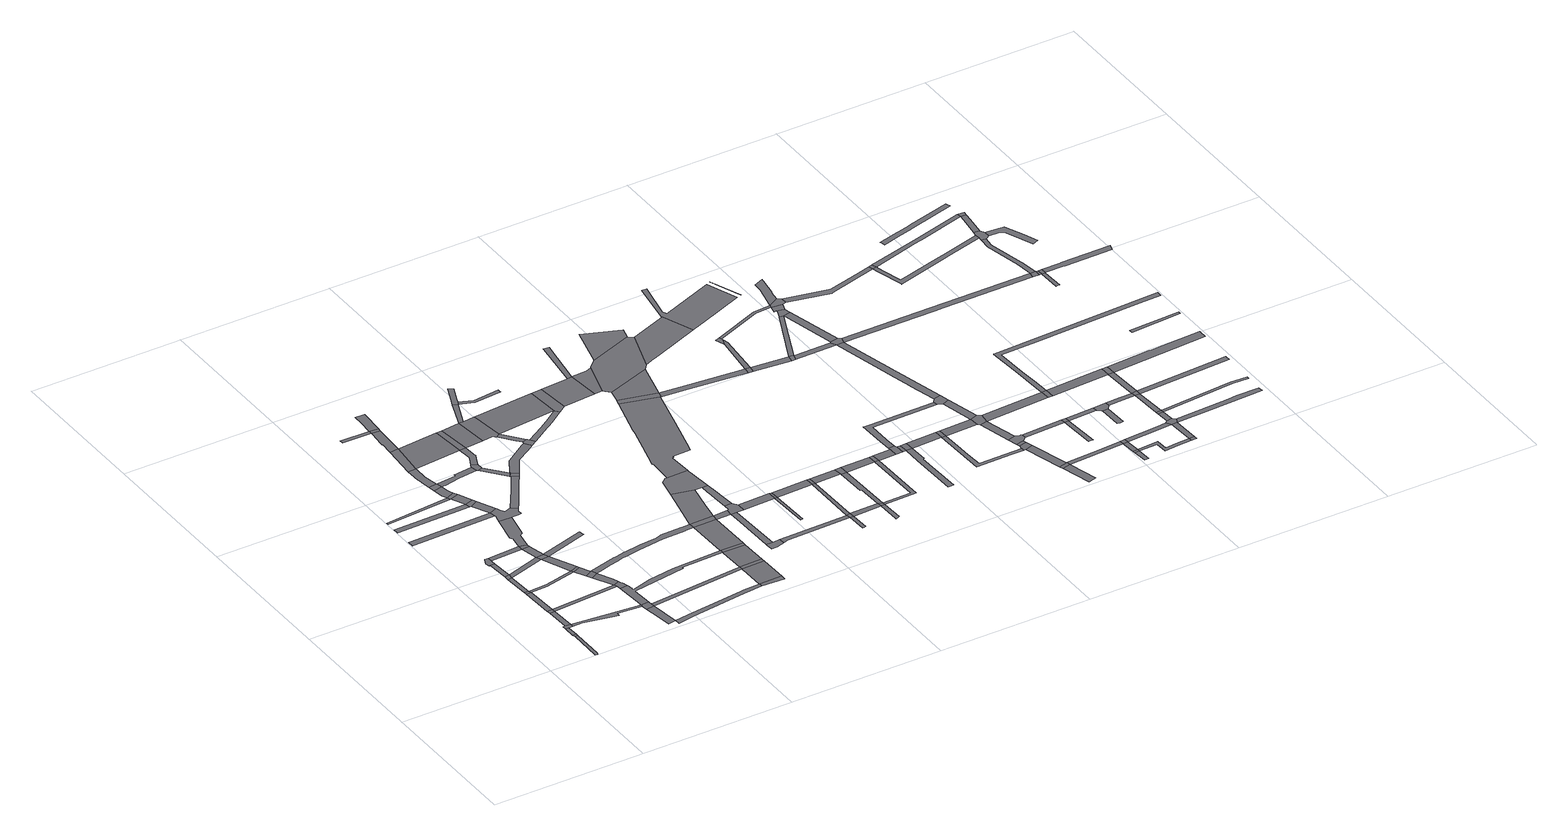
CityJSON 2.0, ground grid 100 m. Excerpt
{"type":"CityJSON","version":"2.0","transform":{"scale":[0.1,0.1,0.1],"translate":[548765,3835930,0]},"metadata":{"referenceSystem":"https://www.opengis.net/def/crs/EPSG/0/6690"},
"CityObjects":{
"road1":{"type":"Road","attributes":{"RoadStructureAttribute.sectionType":"1"},"geometry":[{"type":"MultiSurface","lod":"1","boundaries":[[[0,1,2,3,4]]]}]},
"road2":{"type":"Road","geometry":[{"type":"MultiSurface","lod":"1","boundaries":[[[5,0,4,6]]]}]},
"road3":{"type":"Road","attributes":{"RoadStructureAttribute.sectionType":"1"},"geometry":[{"type":"MultiSurface","lod":"1","boundaries":[[[7,5,6,8]]]}]},
"road4":{"type":"Road","geometry":[{"type":"MultiSurface","lod":"1","boundaries":[[[9,10,7,8,11,12]]]}]},
"road5":{"type":"Road","attributes":{"RoadStructureAttribute.sectionType":"1"},"geometry":[{"type":"MultiSurface","lod":"1","boundaries":[[[13,14,9,12]]]}]},
"road6":{"type":"Road","geometry":[{"type":"MultiSurface","lod":"1","boundaries":[[[15,16,14,13]]]}]},
"road7":{"type":"Road","attributes":{"RoadStructureAttribute.sectionType":"1"},"geometry":[{"type":"MultiSurface","lod":"1","boundaries":[[[17,18,16,15]]]}]},
"road8":{"type":"Road","geometry":[{"type":"MultiSurface","lod":"1","boundaries":[[[19,18,17,20]]]}]},
"road9":{"type":"Road","attributes":{"RoadStructureAttribute.sectionType":"1"},"geometry":[{"type":"MultiSurface","lod":"1","boundaries":[[[21,22,19,20]]]}]},
"road10":{"type":"Road","geometry":[{"type":"MultiSurface","lod":"1","boundaries":[[[23,24,22,21]]]}]},
"road11":{"type":"Road","attributes":{"RoadStructureAttribute.sectionType":"1"},"geometry":[{"type":"MultiSurface","lod":"1","boundaries":[[[25,26,24,23]]]}]},
"road12":{"type":"Road","geometry":[{"type":"MultiSurface","lod":"1","boundaries":[[[27,28,29,30,31,26,25,32]]]}]},
"road13":{"type":"Road","attributes":{"RoadStructureAttribute.sectionType":"1"},"geometry":[{"type":"MultiSurface","lod":"1","boundaries":[[[12,11,33,34,35,36,37,38,39]]]}]},
"road14":{"type":"Road","attributes":{"RoadStructureAttribute.sectionType":"1"},"geometry":[{"type":"MultiSurface","lod":"1","boundaries":[[[40,41,20,17,42,43]]]}]},
"road15":{"type":"Road","attributes":{"RoadStructureAttribute.sectionType":"1"},"geometry":[{"type":"MultiSurface","lod":"1","boundaries":[[[44,15,13,45]]]}]},
"road16":{"type":"Road","attributes":{"RoadStructureAttribute.sectionType":"1"},"geometry":[{"type":"MultiSurface","lod":"1","boundaries":[[[46,23,21,47]]]}]},
"road17":{"type":"Road","attributes":{"RoadStructureAttribute.sectionType":"1"},"geometry":[{"type":"MultiSurface","lod":"1","boundaries":[[[48,49,50,51,52,53]]]}]},
"road18":{"type":"Road","attributes":{"RoadStructureAttribute.sectionType":"1"},"geometry":[{"type":"MultiSurface","lod":"1","boundaries":[[[54,55,56,57]]]}]},
"road19":{"type":"Road","attributes":{"RoadStructureAttribute.sectionType":"1"},"geometry":[{"type":"MultiSurface","lod":"1","boundaries":[[[58,27,32,59]]]}]},
"road20":{"type":"Road","attributes":{"RoadStructureAttribute.sectionType":"1"},"geometry":[{"type":"MultiSurface","lod":"1","boundaries":[[[60,61,62,63]]]}]},
"road21":{"type":"Road","geometry":[{"type":"MultiSurface","lod":"1","boundaries":[[[64,46,47,65]]]}]},
"road22":{"type":"Road","attributes":{"RoadStructureAttribute.sectionType":"1"},"geometry":[{"type":"MultiSurface","lod":"1","boundaries":[[[66,67,68,69,70,71,72,73]]]}]},
"road23":{"type":"Road","attributes":{"RoadStructureAttribute.sectionType":"1"},"geometry":[{"type":"MultiSurface","lod":"1","boundaries":[[[74,59,75,76,46,64]]]}]},
"road24":{"type":"Road","geometry":[{"type":"MultiSurface","lod":"1","boundaries":[[[58,59,74,77]]]}]},
"road25":{"type":"Road","attributes":{"RoadStructureAttribute.sectionType":"1"},"geometry":[{"type":"MultiSurface","lod":"1","boundaries":[[[78,65,47,79,80,40,81]]]}]},
"road26":{"type":"Road","geometry":[{"type":"MultiSurface","lod":"1","boundaries":[[[82,39,38,83,70,69,84]]]}]},
"road27":{"type":"Road","geometry":[{"type":"MultiSurface","lod":"1","boundaries":[[[81,40,43,85]]]}]},
"road28":{"type":"Road","attributes":{"RoadStructureAttribute.sectionType":"1"},"geometry":[{"type":"MultiSurface","lod":"1","boundaries":[[[85,43,86,87,88]]]}]},
"road29":{"type":"Road","geometry":[{"type":"MultiSurface","lod":"1","boundaries":[[[89,88,87,90,91]]]}]},
"road30":{"type":"Road","attributes":{"RoadStructureAttribute.sectionType":"1"},"geometry":[{"type":"MultiSurface","lod":"1","boundaries":[[[92,91,90,93,44,94]]]}]},
"road31":{"type":"Road","geometry":[{"type":"MultiSurface","lod":"1","boundaries":[[[95,96,97,98,94,44,45,99,100,101,102]]]}]},
"road32":{"type":"Road","attributes":{"RoadStructureAttribute.sectionType":"1"},"geometry":[{"type":"MultiSurface","lod":"1","boundaries":[[[103,104,105,106,107,108,109,58,77,110,111,112,113,114]]]}]},
"road33":{"type":"Road","attributes":{"RoadStructureAttribute.sectionType":"1"},"geometry":[{"type":"MultiSurface","lod":"1","boundaries":[[[115,116,117,118,119,120,60,121]]]}]},
"road34":{"type":"Road","geometry":[{"type":"MultiSurface","lod":"1","boundaries":[[[121,60,63,122,123]]]}]},
"road35":{"type":"Road","geometry":[{"type":"MultiSurface","lod":"1","boundaries":[[[124,125,118,117]]]}]},
"road36":{"type":"Road","attributes":{"RoadStructureAttribute.sectionType":"1"},"geometry":[{"type":"MultiSurface","lod":"1","boundaries":[[[123,122,126,127,54,128]]]}]},
"road37":{"type":"Road","geometry":[{"type":"MultiSurface","lod":"1","boundaries":[[[128,54,57,129,130]]]}]},
"road38":{"type":"Road","attributes":{"RoadStructureAttribute.sectionType":"1"},"geometry":[{"type":"MultiSurface","lod":"1","boundaries":[[[131,132,133,134,135,136,137,138,125,124]]]}]},
"road39":{"type":"Road","attributes":{"RoadStructureAttribute.sectionType":"1"},"geometry":[{"type":"MultiSurface","lod":"1","boundaries":[[[130,129,139,48,140]]]}]},
"road40":{"type":"Road","attributes":{"RoadStructureAttribute.sectionType":"1"},"geometry":[{"type":"MultiSurface","lod":"1","boundaries":[[[141,142,143,144,145,64,65]]]}]},
"road41":{"type":"Road","geometry":[{"type":"MultiSurface","lod":"1","boundaries":[[[146,147,148,149,140,48,53,150,151,152,103,114,153,154,155,156,157,158,159,160,161]]]}]},
"road42":{"type":"Road","geometry":[{"type":"MultiSurface","lod":"1","boundaries":[[[162,163,164,165]]]}]},
"road43":{"type":"Road","geometry":[{"type":"MultiSurface","lod":"1","boundaries":[[[166,167,134,133,168]]]}]},
"road44":{"type":"Road","attributes":{"RoadStructureAttribute.sectionType":"1"},"geometry":[{"type":"MultiSurface","lod":"1","boundaries":[[[169,170,171,172,173,124,117,174,175,176,177]]]}]},
"road45":{"type":"Road","attributes":{"RoadStructureAttribute.sectionType":"1"},"geometry":[{"type":"MultiSurface","lod":"1","boundaries":[[[178,179,180,181,182,183,167,166,184]]]}]},
"road46":{"type":"Road","attributes":{"RoadStructureAttribute.sectionType":"1"},"geometry":[{"type":"MultiSurface","lod":"1","boundaries":[[[185,186,187,188,189,73,190,191,192,193,194,195]]]}]},
"road47":{"type":"Road","geometry":[{"type":"MultiSurface","lod":"1","boundaries":[[[165,164,178,184,196]]]}]},
"road48":{"type":"Road","attributes":{"RoadStructureAttribute.sectionType":"1"},"geometry":[{"type":"MultiSurface","lod":"1","boundaries":[[[197,198,84,69,199]]]}]},
"road49":{"type":"Road","attributes":{"RoadStructureAttribute.sectionType":"1"},"geometry":[{"type":"MultiSurface","lod":"1","boundaries":[[[200,201,202,203,204,205,206,207,208,102,101,209,210,39,82,211,212,213,214,215]]]}]},
"road50":{"type":"Road","attributes":{"RoadStructureAttribute.sectionType":"1"},"geometry":[{"type":"MultiSurface","lod":"1","boundaries":[[[216,217,165,196,218]]]}]},
"road51":{"type":"Road","attributes":{"function":"3","RoadStructureAttribute.sectionType":"1"},"geometry":[{"type":"MultiSurface","lod":"1","boundaries":[[[219,220,166,168,221,222]]]}]},
"road52":{"type":"Road","attributes":{"RoadStructureAttribute.sectionType":"1"},"geometry":[{"type":"MultiSurface","lod":"1","boundaries":[[[223,224,225,226,161,160,227,228,229,230,231,232]]]}]},
"road53":{"type":"Road","attributes":{"RoadStructureAttribute.sectionType":"1"},"geometry":[{"type":"MultiSurface","lod":"1","boundaries":[[[233,234,235,236,237,238,239,240,241,242,243,244,89,91,245,246,247,248,249,250,251,252,253,254,255,256,257,258,259]]]}]},
"road54":{"type":"Road","geometry":[{"type":"MultiSurface","lod":"1","boundaries":[[[260,169,177,261,262,263,264]]]}]},
"road55":{"type":"Road","attributes":{"RoadStructureAttribute.sectionType":"1"},"geometry":[{"type":"MultiSurface","lod":"1","boundaries":[[[262,261,265,266]]]}]},
"road56":{"type":"Road","attributes":{"RoadStructureAttribute.sectionType":"1"},"geometry":[{"type":"MultiSurface","lod":"1","boundaries":[[[267,268,269,270,271,272,222,273,274,260,264]]]}]},
"road57":{"type":"Road","attributes":{"RoadStructureAttribute.sectionType":"1"},"geometry":[{"type":"MultiSurface","lod":"1","boundaries":[[[266,265,275]]]}]},
"road58":{"type":"Road","geometry":[{"type":"MultiSurface","lod":"1","boundaries":[[[276,275,265,223,232,277]]]}]},
"road59":{"type":"Road","geometry":[{"type":"MultiSurface","lod":"1","boundaries":[[[278,219,222,272]]]}]},
"road60":{"type":"Road","attributes":{"RoadStructureAttribute.sectionType":"1"},"geometry":[{"type":"MultiSurface","lod":"1","boundaries":[[[279,278,272,280]]]}]},
"road61":{"type":"Road","attributes":{"RoadStructureAttribute.sectionType":"1"},"geometry":[{"type":"MultiSurface","lod":"1","boundaries":[[[281,282,283,284,285,276,277,286,287,288,289,290]]]}]},
"road62":{"type":"Road","geometry":[{"type":"MultiSurface","lod":"1","boundaries":[[[291,185,195,292]]]}]},
"road63":{"type":"Road","attributes":{"RoadStructureAttribute.sectionType":"1"},"geometry":[{"type":"MultiSurface","lod":"1","boundaries":[[[293,199,294,295,296,185,291]]]}]},
"road64":{"type":"Road","geometry":[{"type":"MultiSurface","lod":"1","boundaries":[[[297,197,199,293]]]}]},
"road65":{"type":"Road","geometry":[{"type":"MultiSurface","lod":"1","boundaries":[[[298,299,300,301,279,280,302,303,304,305]]]}]},
"road66":{"type":"Road","attributes":{"RoadStructureAttribute.sectionType":"1"},"geometry":[{"type":"MultiSurface","lod":"1","boundaries":[[[215,306,197,297,307]]]}]},
"road67":{"type":"Road","attributes":{"RoadStructureAttribute.sectionType":"1"},"geometry":[{"type":"MultiSurface","lod":"1","boundaries":[[[308,309,301,300,310,311,312]]]}]},
"road68":{"type":"Road","geometry":[{"type":"MultiSurface","lod":"1","boundaries":[[[313,200,215,307]]]}]},
"road69":{"type":"Road","attributes":{"RoadStructureAttribute.sectionType":"1"},"geometry":[{"type":"MultiSurface","lod":"1","boundaries":[[[314,305,304,315,316,317]]]}]},
"road70":{"type":"Road","attributes":{"RoadStructureAttribute.sectionType":"1"},"geometry":[{"type":"MultiSurface","lod":"1","boundaries":[[[318,319,320,200,313]]]}]},
"road71":{"type":"Road","geometry":[{"type":"MultiSurface","lod":"1","boundaries":[[[321,317,316,322,281,290,323,324]]]}]},
"road72":{"type":"Road","geometry":[{"type":"MultiSurface","lod":"1","boundaries":[[[325,233,259,319,318]]]}]},
"road73":{"type":"Road","geometry":[{"type":"MultiSurface","lod":"1","boundaries":[[[326,327,308,312,328,329,330]]]}]},
"road74":{"type":"Road","attributes":{"RoadStructureAttribute.sectionType":"1"},"geometry":[{"type":"MultiSurface","lod":"1","boundaries":[[[331,332,233,325,333,334,335]]]}]},
"road75":{"type":"Road","geometry":[{"type":"MultiSurface","lod":"1","boundaries":[[[336,337,338,339,340,341,342,343,344]]]}]},
"road76":{"type":"Road","attributes":{"RoadStructureAttribute.sectionType":"1"},"geometry":[{"type":"MultiSurface","lod":"1","boundaries":[[[345,346,347,348,349,328,312]]]}]},
"road77":{"type":"Road","attributes":{"function":"3","RoadStructureAttribute.sectionType":"1"},"geometry":[{"type":"MultiSurface","lod":"1","boundaries":[[[350,351,298,305,352,353,354,355]]]}]},
"road78":{"type":"Road","attributes":{"RoadStructureAttribute.sectionType":"1"},"geometry":[{"type":"MultiSurface","lod":"1","boundaries":[[[356,325,318,357,358]]]}]},
"road79":{"type":"Road","attributes":{"RoadStructureAttribute.sectionType":"1"},"geometry":[{"type":"MultiSurface","lod":"1","boundaries":[[[359,360,339,338,361,362]]]}]},
"road80":{"type":"Road","attributes":{"RoadStructureAttribute.sectionType":"1"},"geometry":[{"type":"MultiSurface","lod":"1","boundaries":[[[355,363,364,365,324,323,366,367,368,369,370]]]}]},
"road81":{"type":"Road","geometry":[{"type":"MultiSurface","lod":"1","boundaries":[[[371,372,373,374,375,376,377,331,335,378,379,380,381]]]}]},
"road82":{"type":"Road","geometry":[{"type":"MultiSurface","lod":"1","boundaries":[[[382,383,384,356,358,359,362,385,386,387]]]}]},
"road83":{"type":"Road","attributes":{"RoadStructureAttribute.sectionType":"1"},"geometry":[{"type":"MultiSurface","lod":"1","boundaries":[[[388,389,390,381,380,391,392,393,383,382]]]}]},
"road84":{"type":"Road","geometry":[{"type":"MultiSurface","lod":"1","boundaries":[[[394,350,355,370,395]]]}]},
"road85":{"type":"Road","attributes":{"RoadStructureAttribute.sectionType":"1"},"geometry":[{"type":"MultiSurface","lod":"1","boundaries":[[[396,387,386,397,398]]]}]},
"road86":{"type":"Road","attributes":{"RoadStructureAttribute.sectionType":"1"},"geometry":[{"type":"MultiSurface","lod":"1","boundaries":[[[399,336,344,400,401]]]}]},
"road87":{"type":"Road","attributes":{"RoadStructureAttribute.sectionType":"1"},"geometry":[{"type":"MultiSurface","lod":"1","boundaries":[[[402,403,404,405,398]]]}]},
"road88":{"type":"Road","geometry":[{"type":"MultiSurface","lod":"1","boundaries":[[[406,396,398,405]]]}]},
"road89":{"type":"Road","attributes":{"RoadStructureAttribute.sectionType":"1"},"geometry":[{"type":"MultiSurface","lod":"1","boundaries":[[[407,408,394,395,409]]]}]},
"road90":{"type":"Road","attributes":{"RoadStructureAttribute.sectionType":"1"},"geometry":[{"type":"MultiSurface","lod":"1","boundaries":[[[410,411,412,413,414,415,416,417,418,374,373,419,420,421,422,423,424,425,426,427,428,429]]]}]},
"road91":{"type":"Road","geometry":[{"type":"MultiSurface","lod":"1","boundaries":[[[401,430,431,432,433,434]]]}]},
"road92":{"type":"Road","attributes":{"RoadStructureAttribute.sectionType":"1"},"geometry":[{"type":"MultiSurface","lod":"1","boundaries":[[[435,406,405,436,437,438]]]}]},
"road93":{"type":"Road","geometry":[{"type":"MultiSurface","lod":"1","boundaries":[[[439,399,401,434]]]}]},
"road94":{"type":"Road","attributes":{"RoadStructureAttribute.sectionType":"1"},"geometry":[{"type":"MultiSurface","lod":"1","boundaries":[[[440,438,399,439]]]}]},
"road95":{"type":"Road","geometry":[{"type":"MultiSurface","lod":"1","boundaries":[[[441,442,443,407,409,444]]]}]},
"road96":{"type":"Road","attributes":{"RoadStructureAttribute.sectionType":"1"},"geometry":[{"type":"MultiSurface","lod":"1","boundaries":[[[445,446,447,408,407,448]]]}]},
"road97":{"type":"Road","geometry":[{"type":"MultiSurface","lod":"1","boundaries":[[[449,410,429,450,451]]]}]},
"road98":{"type":"Road","attributes":{"RoadStructureAttribute.sectionType":"1"},"geometry":[{"type":"MultiSurface","lod":"1","boundaries":[[[452,439,434,453]]]}]},
"road99":{"type":"Road","geometry":[{"type":"MultiSurface","lod":"1","boundaries":[[[454,435,438,440]]]}]},
"road100":{"type":"Road","attributes":{"RoadStructureAttribute.sectionType":"1"},"geometry":[{"type":"MultiSurface","lod":"1","boundaries":[[[455,456,457,458,449,451]]]}]},
"road101":{"type":"Road","geometry":[{"type":"MultiSurface","lod":"1","boundaries":[[[459,460,461,462,463,453]]]}]},
"road102":{"type":"Road","geometry":[{"type":"MultiSurface","lod":"1","boundaries":[[[452,453,463,464]]]}]},
"road103":{"type":"Road","attributes":{"RoadStructureAttribute.sectionType":"1"},"geometry":[{"type":"MultiSurface","lod":"1","boundaries":[[[465,454,440,466]]]}]},
"road104":{"type":"Road","attributes":{"RoadStructureAttribute.sectionType":"1"},"geometry":[{"type":"MultiSurface","lod":"1","boundaries":[[[467,468,469,452,464,470]]]}]},
"road105":{"type":"Road","geometry":[{"type":"MultiSurface","lod":"1","boundaries":[[[471,472,473,474,475,441,444,476,456,455,477,478]]]}]},
"road106":{"type":"Road","geometry":[{"type":"MultiSurface","lod":"1","boundaries":[[[479,465,466,467,470]]]}]},
"road107":{"type":"Road","attributes":{"RoadStructureAttribute.sectionType":"1"},"geometry":[{"type":"MultiSurface","lod":"1","boundaries":[[[480,481,464,463,482,483]]]}]},
"road108":{"type":"Road","attributes":{"RoadStructureAttribute.sectionType":"1"},"geometry":[{"type":"MultiSurface","lod":"1","boundaries":[[[484,485,473,472,486]]]}]},
"road109":{"type":"Road","attributes":{"RoadStructureAttribute.sectionType":"1"},"geometry":[{"type":"MultiSurface","lod":"1","boundaries":[[[487,479,470,488,480]]]}]},
"road110":{"type":"Road","attributes":{"RoadStructureAttribute.sectionType":"1"},"geometry":[{"type":"MultiSurface","lod":"1","boundaries":[[[489,451,450,490,491,492,493]]]}]},
"road111":{"type":"Road","geometry":[{"type":"MultiSurface","lod":"1","boundaries":[[[494,487,480,483]]]}]},
"road112":{"type":"Road","attributes":{"RoadStructureAttribute.sectionType":"1"},"geometry":[{"type":"MultiSurface","lod":"1","boundaries":[[[495,494,483,496,497,498]]]}]},
"road113":{"type":"Road","geometry":[{"type":"MultiSurface","lod":"1","boundaries":[[[499,500,478,477,501,502,503,504]]]}]},
"road114":{"type":"Road","attributes":{"RoadStructureAttribute.sectionType":"1"},"geometry":[{"type":"MultiSurface","lod":"1","boundaries":[[[505,506,507,508,509,510,511,512,513]]]}]},
"road115":{"type":"Road","attributes":{"RoadStructureAttribute.sectionType":"1"},"geometry":[{"type":"MultiSurface","lod":"1","boundaries":[[[514,515,516,517,495,498,518,519]]]}]},
"road116":{"type":"Road","attributes":{"RoadStructureAttribute.sectionType":"1"},"geometry":[{"type":"MultiSurface","lod":"1","boundaries":[[[520,521,519,518,513]]]}]},
"road117":{"type":"Road","geometry":[{"type":"MultiSurface","lod":"1","boundaries":[[[493,492,522,523]]]}]},
"road118":{"type":"Road","geometry":[{"type":"MultiSurface","lod":"1","boundaries":[[[524,520,513,512]]]}]},
"road119":{"type":"Road","attributes":{"RoadStructureAttribute.sectionType":"1"},"geometry":[{"type":"MultiSurface","lod":"1","boundaries":[[[525,526,527,493,523]]]}]},
"road120":{"type":"Road","attributes":{"RoadStructureAttribute.sectionType":"1"},"geometry":[{"type":"MultiSurface","lod":"1","boundaries":[[[528,529,527,526,530]]]}]},
"road121":{"type":"Road","attributes":{"RoadStructureAttribute.sectionType":"1"},"geometry":[{"type":"MultiSurface","lod":"1","boundaries":[[[531,524,512,532,533]]]}]},
"road122":{"type":"Road","attributes":{"RoadStructureAttribute.sectionType":"1"},"geometry":[{"type":"MultiSurface","lod":"1","boundaries":[[[534,535,523,522,536,537,538,539]]]}]},
"road123":{"type":"Road","attributes":{"RoadStructureAttribute.sectionType":"1"},"geometry":[{"type":"MultiSurface","lod":"1","boundaries":[[[540,541,542,543,544,516,515,545,546,547,548,549]]]}]},
"road124":{"type":"Road","geometry":[{"type":"MultiSurface","lod":"1","boundaries":[[[550,531,533,551]]]}]},
"road125":{"type":"Road","geometry":[{"type":"MultiSurface","lod":"1","boundaries":[[[552,539,538,553,554]]]}]},
"road126":{"type":"Road","attributes":{"RoadStructureAttribute.sectionType":"1"},"geometry":[{"type":"MultiSurface","lod":"1","boundaries":[[[533,555,556,557,558,559,560,561,562,563,564,551]]]}]},
"road127":{"type":"Road","attributes":{"function":"3","RoadStructureAttribute.sectionType":"1"},"geometry":[{"type":"MultiSurface","lod":"1","boundaries":[[[565,566,567,568,499,504,569,570,571,572,573,574,575,576,577]]]}]},
"road128":{"type":"Road","attributes":{"RoadStructureAttribute.sectionType":"1"},"geometry":[{"type":"MultiSurface","lod":"1","boundaries":[[[578,550,551,579,580,581]]]}]},
"road129":{"type":"Road","attributes":{"RoadStructureAttribute.sectionType":"1"},"geometry":[{"type":"MultiSurface","lod":"1","boundaries":[[[582,583,528,530,584,585]]]}]},
"road130":{"type":"Road","attributes":{"RoadStructureAttribute.sectionType":"1"},"geometry":[{"type":"MultiSurface","lod":"1","boundaries":[[[586,587,554,553,588,589,590]]]}]},
"road131":{"type":"Road","attributes":{"RoadStructureAttribute.sectionType":"1"},"geometry":[{"type":"MultiSurface","lod":"1","boundaries":[[[591,552,554,592,593,594,595]]]}]},
"road132":{"type":"Road","attributes":{"RoadStructureAttribute.sectionType":"1"},"geometry":[{"type":"MultiSurface","lod":"1","boundaries":[[[596,597,598,599,600]]]}]},
"road133":{"type":"Road","geometry":[{"type":"MultiSurface","lod":"1","boundaries":[[[601,602,603,598,597]]]}]},
"road134":{"type":"Road","attributes":{"RoadStructureAttribute.sectionType":"1"},"geometry":[{"type":"MultiSurface","lod":"1","boundaries":[[[604,605,606,607,603,602]]]}]},
"road135":{"type":"Road","geometry":[{"type":"MultiSurface","lod":"1","boundaries":[[[608,609,559,558,606,605]]]}]},
"road136":{"type":"Road","attributes":{"RoadStructureAttribute.sectionType":"1"},"geometry":[{"type":"MultiSurface","lod":"1","boundaries":[[[610,611,609,608]]]}]},
"road137":{"type":"Road","attributes":{"RoadStructureAttribute.sectionType":"1"},"geometry":[{"type":"MultiSurface","lod":"1","boundaries":[[[612,613,614,615,616]]]}]},
"road138":{"type":"Road","geometry":[{"type":"MultiSurface","lod":"1","boundaries":[[[617,618,616,615,611,610,619,620,621,622]]]}]},
"road139":{"type":"Road","geometry":[{"type":"MultiSurface","lod":"1","boundaries":[[[623,578,581,614,613,624]]]}]},
"road140":{"type":"Road","geometry":[{"type":"MultiSurface","lod":"1","boundaries":[[[625,626,627,549,548,628,629,630]]]}]},
"road141":{"type":"Road","attributes":{"RoadStructureAttribute.sectionType":"1"},"geometry":[{"type":"MultiSurface","lod":"1","boundaries":[[[630,629,578,623]]]}]},
"road142":{"type":"Road","attributes":{"RoadStructureAttribute.sectionType":"1"},"geometry":[{"type":"MultiSurface","lod":"1","boundaries":[[[589,631,632,633,634,635,636,637,638,626,625,639,640,641,642,643,644,645,646,647,648]]]}]},
"road143":{"type":"Road","attributes":{"RoadStructureAttribute.sectionType":"1"},"geometry":[{"type":"MultiSurface","lod":"1","boundaries":[[[649,650,651]]]}]},
"road144":{"type":"Road","geometry":[{"type":"MultiSurface","lod":"1","boundaries":[[[652,653,590,589,648,654]]]}]},
"road145":{"type":"Road","attributes":{"RoadStructureAttribute.sectionType":"1"},"geometry":[{"type":"MultiSurface","lod":"1","boundaries":[[[655,595,656,657,653,652]]]}]},
"road146":{"type":"Road","geometry":[{"type":"MultiSurface","lod":"1","boundaries":[[[658,659,660,591,595,655,661]]]}]},
"road147":{"type":"Road","geometry":[{"type":"MultiSurface","lod":"1","boundaries":[[[662,663,658,661,664]]]}]},
"road148":{"type":"Road","geometry":[{"type":"MultiSurface","lod":"1","boundaries":[[[665,582,585,662,664,666,667]]]}]},
"road149":{"type":"Road","attributes":{"RoadStructureAttribute.sectionType":"1"},"geometry":[{"type":"MultiSurface","lod":"1","boundaries":[[[668,622,621,669]]]}]},
"road150":{"type":"Road","attributes":{"RoadStructureAttribute.sectionType":"1"},"geometry":[{"type":"MultiSurface","lod":"1","boundaries":[[[670,671,672,673,674,675,676,677,582,665]]]}]},
"road151":{"type":"Road","attributes":{"RoadStructureAttribute.sectionType":"1"},"geometry":[{"type":"MultiSurface","lod":"1","boundaries":[[[678,679,601,597,680,681]]]}]},
"road152":{"type":"Road","attributes":{"RoadStructureAttribute.sectionType":"1"},"geometry":[{"type":"MultiSurface","lod":"1","boundaries":[[[682,683,684,624,613,685]]]}]},
"road153":{"type":"Road","geometry":[{"type":"MultiSurface","lod":"1","boundaries":[[[686,687,688,689,669]]]}]},
"road154":{"type":"Road","geometry":[{"type":"MultiSurface","lod":"1","boundaries":[[[690,668,669,689]]]}]},
"road155":{"type":"Road","attributes":{"RoadStructureAttribute.sectionType":"1"},"geometry":[{"type":"MultiSurface","lod":"1","boundaries":[[[691,692,693,694]]]}]},
"road156":{"type":"Road","geometry":[{"type":"MultiSurface","lod":"1","boundaries":[[[695,696,692,691]]]}]},
"road157":{"type":"Road","attributes":{"RoadStructureAttribute.sectionType":"1"},"geometry":[{"type":"MultiSurface","lod":"1","boundaries":[[[697,698,681,699,696,695]]]}]},
"road158":{"type":"Road","geometry":[{"type":"MultiSurface","lod":"1","boundaries":[[[700,678,681,698]]]}]},
"road159":{"type":"Road","attributes":{"RoadStructureAttribute.sectionType":"1"},"geometry":[{"type":"MultiSurface","lod":"1","boundaries":[[[701,690,689,702]]]}]},
"road160":{"type":"Road","geometry":[{"type":"MultiSurface","lod":"1","boundaries":[[[703,682,685,704]]]}]},
"road161":{"type":"Road","attributes":{"RoadStructureAttribute.sectionType":"1"},"geometry":[{"type":"MultiSurface","lod":"1","boundaries":[[[705,706,707,708,709,667,666,710,711,712,713]]]}]},
"road162":{"type":"Road","attributes":{"RoadStructureAttribute.sectionType":"1"},"geometry":[{"type":"MultiSurface","lod":"1","boundaries":[[[714,715,716,695,691,717,718,719,720,721]]]}]},
"road163":{"type":"Road","geometry":[{"type":"MultiSurface","lod":"1","boundaries":[[[722,723,724,725,726]]]}]},
"road164":{"type":"Road","attributes":{"RoadStructureAttribute.sectionType":"1"},"geometry":[{"type":"MultiSurface","lod":"1","boundaries":[[[727,728,700,698,729,730]]]}]},
"road165":{"type":"Road","geometry":[{"type":"MultiSurface","lod":"1","boundaries":[[[731,701,702,732,733,726,725,734,735,736]]]}]},
"road166":{"type":"Road","attributes":{"RoadStructureAttribute.sectionType":"1"},"geometry":[{"type":"MultiSurface","lod":"1","boundaries":[[[737,738,739,703,704,740,741,742]]]}]},
"road167":{"type":"Road","geometry":[{"type":"MultiSurface","lod":"1","boundaries":[[[743,721,720,744]]]}]},
"road168":{"type":"Road","attributes":{"RoadStructureAttribute.sectionType":"1"},"geometry":[{"type":"MultiSurface","lod":"1","boundaries":[[[745,746,730,747,721,743]]]}]},
"road169":{"type":"Road","attributes":{"RoadStructureAttribute.sectionType":"1"},"geometry":[{"type":"MultiSurface","lod":"1","boundaries":[[[748,749,731,736,750,751]]]}]},
"road170":{"type":"Road","attributes":{"RoadStructureAttribute.sectionType":"1"},"geometry":[{"type":"MultiSurface","lod":"1","boundaries":[[[752,654,648,753,754,755,756,757]]]}]},
"road171":{"type":"Road","geometry":[{"type":"MultiSurface","lod":"1","boundaries":[[[758,759,760,761,762,763,727,730,746,764,765]]]}]},
"road172":{"type":"Road","attributes":{"RoadStructureAttribute.sectionType":"1"},"geometry":[{"type":"MultiSurface","lod":"1","boundaries":[[[766,767,761,760]]]}]},
"road173":{"type":"Road","geometry":[{"type":"MultiSurface","lod":"1","boundaries":[[[768,769,767,766]]]}]},
"road174":{"type":"Road","attributes":{"RoadStructureAttribute.sectionType":"1"},"geometry":[{"type":"MultiSurface","lod":"1","boundaries":[[[770,751,769,768]]]}]},
"road175":{"type":"Road","geometry":[{"type":"MultiSurface","lod":"1","boundaries":[[[771,705,713,772]]]}]},
"road176":{"type":"Road","geometry":[{"type":"MultiSurface","lod":"1","boundaries":[[[773,748,751,770]]]}]},
"road177":{"type":"Road","attributes":{"RoadStructureAttribute.sectionType":"1"},"geometry":[{"type":"MultiSurface","lod":"1","boundaries":[[[774,742,748,773]]]}]},
"road178":{"type":"Road","geometry":[{"type":"MultiSurface","lod":"1","boundaries":[[[775,737,742,774]]]}]},
"road179":{"type":"Road","attributes":{"RoadStructureAttribute.sectionType":"1"},"geometry":[{"type":"MultiSurface","lod":"1","boundaries":[[[776,777,765,764,778,779,780]]]}]},
"road180":{"type":"Road","attributes":{"RoadStructureAttribute.sectionType":"1"},"geometry":[{"type":"MultiSurface","lod":"1","boundaries":[[[781,782,783,784,785,786,682,703,787,788,789,790,791,792]]]}]},
"road181":{"type":"Road","attributes":{"RoadStructureAttribute.sectionType":"1"},"geometry":[{"type":"MultiSurface","lod":"1","boundaries":[[[793,768,766,794,795,796]]]}]},
"road182":{"type":"Road","attributes":{"RoadStructureAttribute.sectionType":"1"},"geometry":[{"type":"MultiSurface","lod":"1","boundaries":[[[797,798,799,800,772,713,801,802,803,804,805,806,807,808]]]}]},
"road183":{"type":"Road","attributes":{"RoadStructureAttribute.sectionType":"1"},"geometry":[{"type":"MultiSurface","lod":"1","boundaries":[[[809,773,770,810]]]}]},
"road184":{"type":"Road","attributes":{"RoadStructureAttribute.sectionType":"1"},"geometry":[{"type":"MultiSurface","lod":"1","boundaries":[[[811,812,813,814,771,772,815,816,817,818,819]]]}]},
"road185":{"type":"Road","attributes":{"RoadStructureAttribute.sectionType":"1"},"geometry":[{"type":"MultiSurface","lod":"1","boundaries":[[[820,821,822,823,824,775,774,825]]]}]},
"road186":{"type":"Road","attributes":{"RoadStructureAttribute.sectionType":"1"},"geometry":[{"type":"MultiSurface","lod":"1","boundaries":[[[826,827,828,829,830,831,832,833,834,835,836]]]}]},
"road187":{"type":"Road","geometry":[{"type":"MultiSurface","lod":"1","boundaries":[[[757,756,837,838,839]]]}]},
"road188":{"type":"Road","geometry":[{"type":"MultiSurface","lod":"1","boundaries":[[[840,841,842,843,844]]]}]},
"road189":{"type":"Road","attributes":{"RoadStructureAttribute.sectionType":"1"},"geometry":[{"type":"MultiSurface","lod":"1","boundaries":[[[838,837,844,845]]]}]},
"road190":{"type":"Road","attributes":{"RoadStructureAttribute.sectionType":"1"},"geometry":[{"type":"MultiSurface","lod":"1","boundaries":[[[846,847,848,849,839,838,850,851,852,853]]]}]},
"road191":{"type":"Road","geometry":[{"type":"MultiSurface","lod":"1","boundaries":[[[845,844,843,854,855]]]}]},
"road192":{"type":"Road","attributes":{"RoadStructureAttribute.sectionType":"1"},"geometry":[{"type":"MultiSurface","lod":"1","boundaries":[[[856,857,858,859,860]]]}]},
"road193":{"type":"Road","geometry":[{"type":"MultiSurface","lod":"1","boundaries":[[[861,808,807,846,853,862,863,864,865]]]}]},
"road194":{"type":"Road","attributes":{"RoadStructureAttribute.sectionType":"1"},"geometry":[{"type":"MultiSurface","lod":"1","boundaries":[[[819,866,861,865,867,868]]]}]},
"road195":{"type":"Road","geometry":[{"type":"MultiSurface","lod":"1","boundaries":[[[869,811,819,868,870]]]}]},
"road196":{"type":"Road","attributes":{"RoadStructureAttribute.sectionType":"1"},"geometry":[{"type":"MultiSurface","lod":"1","boundaries":[[[871,872,873,874,875,876,877,878,879,864,863]]]}]},
"road197":{"type":"Road","attributes":{"RoadStructureAttribute.sectionType":"1"},"geometry":[{"type":"MultiSurface","lod":"1","boundaries":[[[880,881,855,854,882,883,884,885]]]}]}
},
"vertices":[
[306,226,0],[303,3,0],[320,1,0],[323,16,0],[323,226,0],
[301,243,0],[323,243,0],
[302,321,0],[322,321,0],
[317,348,0],[302,346,0],[350,321,0],[350,346,0],
[343,504,0],[310,502,0],
[343,531,0],[308,529,0],
[331,741,0],[298,736,0],
[298,761,0],[326,758,0],
[316,926,0],[289,921,0],
[319,961,0],[289,953,0],
[311,1102,0],[280,1100,0],
[308,1169,0],[284,1168,0],[267,1128,0],[273,1100,0],[275,1100,0],[309,1136,0],
[415,322,0],[605,280,0],[633,274,0],[634,287,0],[635,299,0],[794,284,0],[796,301,0],
[642,807,0],[451,767,0],[443,746,0],[647,792,0],
[774,555,0],[781,534,0],
[546,1031,0],[558,998,0],
[563,1557,0],[19,1545,0],[8,1545,0],[9,1505,0],[29,1506,0],[568,1518,0],
[489,1710,0],[7,1700,0],[7,1663,0],[498,1673,0],
[519,1180,0],[519,1147,0],
[438,1819,0],[6,1780,0],[6,1763,0],[444,1797,0],
[598,1037,0],[612,1005,0],
[879,65,0],[855,247,0],[854,251,0],[854,254,0],[799,246,0],[813,151,0],[827,52,0],[880,61,0],
[572,1148,0],[520,1143,0],[546,1034,0],
[570,1169,0],
[613,1003,0],[637,820,0],[637,819,0],[693,831,0],
[849,304,0],[795,278,0],[850,279,0],
[700,816,0],
[649,792,0],[687,721,0],[732,745,0],
[738,747,0],[706,685,0],[754,711,0],
[798,613,0],[769,568,0],[814,577,0],
[831,529,0],[828,541,0],[824,552,0],[819,562,0],[782,534,0],[785,528,0],[786,510,0],[836,513,0],
[561,1459,0],[559,1452,0],[523,1284,0],[527,1277,0],[529,1274,0],[534,1266,0],[521,1180,0],[586,1266,0],[586,1270,0],[608,1285,0],[610,1292,0],[644,1455,0],
[482,1867,0],[477,1881,0],[470,1929,0],[413,1920,0],[423,1853,0],[435,1827,0],[492,1845,0],
[448,1797,0],[505,1817,0],
[460,1970,0],[406,1962,0],
[454,1781,0],[488,1711,0],[547,1725,0],
[507,1673,0],[559,1700,0],
[460,1973,0],[443,2071,0],[443,2164,0],[390,2162,0],[392,2063,0],[394,2049,0],[397,2025,0],[401,1999,0],
[508,1671,0],[614,1580,0],
[900,1089,0],[897,1106,0],[894,1124,0],[892,1123,0],[600,1038,0],
[640,1522,0],[638,1528,0],[624,1559,0],[619,1570,0],[572,1518,0],[573,1515,0],[565,1480,0],[649,1455,0],[688,1457,0],[711,1458,0],[711,1462,0],[711,1464,0],[711,1485,0],[711,1492,0],[726,1514,0],[688,1539,0],
[227,2637,0],[227,2612,0],[417,2607,0],[419,2633,0],
[465,2393,0],[407,2388,0],[443,2166,0],
[718,2010,0],[596,1998,0],[598,1983,0],[595,1983,0],[472,1971,0],[484,1932,0],[497,1934,0],[599,1956,0],[729,1970,0],
[420,2606,0],[418,2566,0],[415,2566,0],[410,2478,0],[413,2478,0],[408,2392,0],[476,2604,0],
[1483,127,0],[1375,123,0],[1354,121,0],[1100,91,0],[976,74,0],[882,28,0],[987,45,0],[1100,60,0],[1358,91,0],[1377,93,0],[1484,103,0],
[477,2624,0],
[1479,335,0],[1472,334,0],[1480,310,0],
[1477,535,0],[1148,522,0],[975,497,0],[843,459,0],[842,462,0],[842,469,0],[841,477,0],[840,489,0],[839,501,0],[796,313,0],[796,311,0],[843,439,0],[845,440,0],[1200,495,0],[1198,505,0],[1476,512,0],
[429,2798,0],[426,2732,0],[489,2793,0],
[736,2418,0],[477,2394,0],[736,2193,0],[756,2195,0],
[861,1813,0],[857,1803,0],[850,1793,0],[786,1691,0],[751,1553,0],[761,1570,0],[794,1621,0],[828,1676,0],[863,1731,0],[900,1788,0],
[1468,857,0],[1415,856,0],[1410,856,0],[1269,852,0],[1265,851,0],[1234,840,0],[1113,828,0],[1092,826,0],[1029,818,0],[995,811,0],[941,799,0],[923,795,0],[801,724,0],[864,741,0],[925,756,0],[962,765,0],[999,771,0],[1003,772,0],[1032,777,0],[1093,786,0],[1118,790,0],[1268,811,0],[1270,811,0],[1273,811,0],[1412,816,0],[1417,816,0],[1471,818,0],
[731,2037,0],[734,1963,0],[766,1977,0],[766,1982,0],[768,2020,0],
[856,1819,0],[875,1847,0],
[792,2074,0],[795,2081,0],[801,2096,0],[805,2103,0],[804,2106,0],[796,2199,0],[762,2105,0],[756,2091,0],
[869,1831,0],
[876,1846,0],[918,1816,0],
[774,2421,0],
[897,2432,0],[917,2210,0],
[1103,2065,0],[1080,2050,0],[942,1958,0],[937,1952,0],[881,1857,0],[984,1923,0],[988,1929,0],[992,1932,0],[1081,1985,0],[1133,2019,0],
[1634,130,0],[1634,97,0],
[1631,313,0],[1480,302,0],[1480,299,0],[1483,129,0],
[1630,339,0],
[1005,2442,0],[935,2435,0],[928,2434,0],[900,2438,0],[991,2217,0],[999,2207,0],[1006,2199,0],[1031,2220,0],
[1476,504,0],[1627,512,0],
[965,2612,0],[940,2548,0],[946,2483,0],[991,2589,0],[995,2599,0],
[1627,537,0],
[1079,2161,0],[1080,2109,0],[1106,2077,0],[1137,2093,0],
[1622,820,0],[1472,818,0],[1477,540,0],
[1141,2088,0],[1105,2073,0],[1172,2044,0],[1151,2076,0],
[1627,862,0],
[1030,2767,0],[989,2671,0],[1007,2625,0],[1017,2649,0],[1058,2750,0],
[1538,1178,0],[1496,985,0],[1630,881,0],[1649,987,0],[1677,1142,0],
[1821,454,0],[1792,453,0],[1773,453,0],[1730,452,0],[1731,442,0],[1731,423,0],[1731,397,0],[1771,398,0],[1822,413,0],
[1090,2566,0],[1270,2582,0],[1268,2594,0],[1267,2605,0],[1097,2588,0],
[1408,2475,0],[1076,2448,0],[1035,2220,0],[1078,2224,0],[1421,2255,0],[1428,2256,0],
[1725,864,0],[1625,820,0],[1721,822,0],
[1723,822,0],[1725,727,0],[1765,728,0],[1763,822,0],
[1387,2227,0],[1353,2204,0],[1274,2148,0],[1299,2126,0],[1320,2137,0],[1373,2175,0],[1440,2221,0],[1449,2227,0],
[1751,1308,0],[1751,1312,0],[1750,1335,0],[1611,1331,0],[1601,1331,0],[1598,1331,0],[1565,1307,0],[1688,1142,0],[1718,1142,0],[1729,1143,0],[1766,1144,0],
[1786,915,0],[1737,914,0],[1738,869,0],[1768,822,0],[1810,823,0],[1808,882,0],
[1778,1011,0],[1774,1051,0],[1770,1091,0],[1731,1089,0],[1732,1049,0],[1733,1008,0],
[1481,2481,0],[1499,2262,0],
[2021,887,0],[2010,829,0],[2022,830,0],
[2278,463,0],[1863,426,0],[2283,435,0],
[2030,563,0],[2037,563,0],[2045,563,0],[2037,830,0],
[2036,887,0],
[1697,2500,0],[1664,2495,0],[1715,2280,0],
[1776,2121,0],[1706,1854,0],[1695,1814,0],[1619,1522,0],[1616,1511,0],[1615,1506,0],[1612,1493,0],[1619,1494,0],[1611,1332,0],[1742,1488,0],[1755,1490,0],[1754,1500,0],[1874,1505,0],[1877,1517,0],[1877,1520,0],[1878,1521,0],[1879,1525,0],[1879,1526,0],[1947,1787,0],[2017,2058,0],
[2287,308,0],[2287,306,0],[2298,308,0],[2309,311,0],[2306,436,0],
[2276,892,0],[2262,837,0],[2267,837,0],[2277,837,0],
[2303,471,0],
[2297,838,0],
[1834,2519,0],[1801,2508,0],[1701,2500,0],[1767,2284,0],
[1710,2829,0],[1710,2824,0],[1665,2500,0],[1746,2821,0],
[1787,2159,0],[2021,2057,0],[2029,2096,0],
[2493,475,0],[2496,440,0],
[2296,892,0],
[2092,2341,0],[1803,2242,0],[1794,2193,0],[1792,2179,0],
[2500,290,0],[2500,285,0],[2512,290,0],[2525,295,0],[2521,445,0],
[2518,463,0],
[2464,896,0],[2473,842,0],
[2473,840,0],[2479,642,0],[2489,642,0],[2511,839,0],
[2192,2669,0],[2179,2679,0],[1892,2574,0],[1882,2565,0],[1840,2525,0],[1779,2269,0],[2121,2380,0],[2211,2653,0],
[2508,897,0],
[2703,846,0],[2710,467,0],[2736,450,0],[2729,845,0],
[1962,2846,0],[1962,2845,0],[2199,2755,0],
[2702,903,0],[2512,839,0],
[2169,2083,0],[2165,2043,0],[2478,2013,0],[2573,2003,0],[2577,2045,0],
[2727,904,0],
[2845,908,0],[2731,845,0],[2736,845,0],[2846,848,0],
[2457,2748,0],[2452,2746,0],[2171,2400,0],[2197,2410,0],[2247,2429,0],[2537,2541,0],
[2918,726,0],[2923,404,0],[2942,404,0],[2961,405,0],[2953,727,0],[2956,727,0],[2963,727,0],[2959,852,0],[2917,850,0],
[2885,920,0],[2883,924,0],[2844,920,0],[2844,918,0],[2892,850,0],[2890,909,0],
[2914,910,0],[2901,910,0],
[2605,2000,0],[2610,2042,0],
[2957,912,0],
[2639,2329,0],[2630,2366,0],[2612,2323,0],
[2620,2394,0],[2591,2383,0],[2626,2378,0],
[3157,919,0],[3156,857,0],[3159,857,0],
[2850,2020,0],[2613,2042,0],[2674,1993,0],[2779,1983,0],[2848,1976,0],[2855,2019,0],
[2878,1184,0],[2857,1183,0],[2836,1183,0],[2841,1010,0],[2841,1008,0],[2881,1009,0],[2881,1011,0],[2879,1151,0],[3316,1160,0],[3313,1188,0],
[3184,920,0],[3187,857,0],
[2857,2024,0],[2876,1976,0],[2885,2017,0],
[3170,494,0],[3405,498,0],[3417,498,0],[3487,500,0],[3487,522,0],[3200,517,0],[3195,631,0],[3194,669,0],[3194,670,0],[3193,703,0],
[2505,3043,0],[2457,2761,0],[2456,2758,0],[2455,2754,0],[2635,2579,0],[2927,2692,0],[2848,2897,0],[2497,2763,0],[2496,2765,0],[2495,2768,0],[2493,2773,0],[2486,2791,0],[2533,3039,0],
[3398,928,0],[3193,857,0],[3201,857,0],[3401,862,0],
[3043,2524,0],[2928,2515,0],[2932,2500,0],[3036,2508,0],
[2892,2017,0],[2886,2017,0],[2911,1976,0],[3151,1978,0],[3133,2018,0],
[3025,2398,0],[2886,2018,0],[2974,2217,0],[3051,2387,0],[3053,2393,0],
[3636,228,0],[3634,234,0],[3580,219,0],[3634,25,0],[3685,39,0],
[3630,261,0],[3627,261,0],[3573,246,0],
[3623,276,0],[3556,515,0],[3504,500,0],[3505,494,0],
[3543,561,0],[3492,547,0],
[3536,584,0],[3486,572,0],
[3518,660,0],[3467,863,0],[3416,850,0],[3470,636,0],[3521,649,0],
[3554,640,0],[3551,641,0],[3558,601,0],[3560,604,0],[3566,608,0],[3563,638,0],
[3449,942,0],[3473,928,0],
[3379,1226,0],[3331,1214,0],[3315,1191,0],[3318,1160,0],[3348,1144,0],[3394,1165,0],
[3245,1579,0],[3245,1578,0],[3246,1574,0],[3246,1572,0],[3247,1569,0],[3249,1560,0],[3287,1401,0],[3288,1397,0],[3337,1398,0],[3337,1400,0],[3336,1404,0],[3298,1562,0],[3296,1572,0],[3295,1574,0],[3295,1575,0],[3295,1576,0],[3288,1605,0],[3200,1979,0],
[2879,2910,0],[2959,2704,0],[2960,2705,0],
[3191,2033,0],[3141,2026,0],[3211,2020,0],
[3103,2404,0],[3055,2385,0],[3056,2383,0],
[3043,2456,0],[3045,2443,0],[3032,2415,0],[3093,2445,0],
[3038,2504,0],[3028,2456,0],[3111,2497,0],
[3111,2564,0],[3135,2503,0],[3135,2548,0],
[3835,650,0],[3836,618,0],
[3117,2628,0],[3125,2637,0],[3144,2760,0],[3144,2764,0],[3146,2775,0],[3082,2749,0],[3079,2689,0],[3044,2529,0],
[4003,286,0],[3856,276,0],[3966,253,0],[4005,255,0],
[3888,950,0],[3884,949,0],[3866,948,0],[3891,885,0],
[3851,381,0],[3866,381,0],[3881,382,0],[3866,621,0],
[3865,651,0],
[4043,143,0],[4014,141,0],[4022,50,0],[4050,52,0],
[4043,163,0],[4012,160,0],
[4038,237,0],[4037,260,0],[4006,244,0],
[4035,289,0],
[4053,659,0],[4055,629,0],
[3921,951,0],[3924,886,0],
[3729,2563,0],[3650,2542,0],[3430,2484,0],[3419,2486,0],[3417,2487,0],[3411,2444,0],[3418,2446,0],[3420,2446,0],[3737,2532,0],
[4265,100,0],[4189,94,0],[4185,172,0],[4166,149,0],[4169,69,0],[4262,75,0],[4354,81,0],[4354,106,0],
[4085,449,0],[4105,448,0],[4124,449,0],[4120,606,0],[4084,605,0],
[4324,308,0],[4266,304,0],[4268,272,0],[4344,276,0],
[4141,663,0],[4062,623,0],[4082,607,0],[4122,608,0],[4138,628,0],[4143,633,0],
[4305,972,0],[4169,965,0],[4027,958,0],[4302,905,0],[4307,906,0],[4308,906,0],
[4390,108,0],[4391,83,0],
[4384,220,0],[4382,279,0],[4348,209,0],
[4320,671,0],[4241,667,0],[4243,637,0],[4323,641,0],
[3812,2021,0],[3697,1980,0],[3813,1980,0],[3867,1980,0],[4468,1982,0],[4474,2022,0],
[4386,320,0],[4379,326,0],[4376,329,0],[4341,323,0],[4339,322,0],[4337,319,0],[4383,279,0],[4396,311,0],
[4370,414,0],[4336,412,0],
[4370,431,0],[4335,429,0],
[4356,643,0],
[3756,2571,0],[3765,2540,0],
[4355,676,0],
[4346,908,0],
[4342,974,0],
[4816,336,0],[4759,332,0],[4612,288,0],[4965,302,0],[4965,337,0],
[4990,1470,0],[3867,1429,0],[3863,1428,0],[3863,1426,0],[3876,1185,0],[3883,1048,0],[3915,1050,0],[3906,1186,0],[3893,1396,0],[4139,1405,0],[4850,1432,0],[4990,1437,0],
[4860,471,0],[4860,451,0],[4967,447,0],[4969,467,0],
[4176,2451,0],[4120,2435,0],[3814,2353,0],[3779,2486,0],[3751,2482,0],[3796,2315,0],[3797,2313,0],[3800,2313,0],[4122,2402,0],[4197,2422,0],[4422,2484,0],[4420,2516,0],
[4974,707,0],[4975,674,0],
[4443,2753,0],[4139,2672,0],[4119,2667,0],[4070,2654,0],[3769,2541,0],[4080,2627,0],[4118,2637,0],[4133,2641,0],[4450,2729,0],
[4984,1007,0],[4688,992,0],[4653,990,0],[4652,990,0],[4636,989,0],[4982,944,0],
[4445,2883,0],[4165,2808,0],[4126,2797,0],[4028,2771,0],[3917,2741,0],[3923,2725,0],[3928,2709,0],[4040,2739,0],[4124,2762,0],[4158,2771,0],[4454,2851,0],
[4513,1981,0],[4514,2021,0],[4477,2022,0],
[4532,1831,0],[4544,1832,0],[4556,1832,0],[4554,1981,0],[4529,1980,0],
[4529,2021,0],
[4420,2458,0],[4413,2379,0],[4466,2137,0],[4475,2045,0],[4514,2024,0],[4498,2120,0],[4443,2389,0],[4452,2455,0],
[4554,1982,0],[4553,2021,0],
[4650,1224,0],[4650,1213,0],[4651,1201,0],[4987,1219,0],[4987,1239,0],
[4424,2547,0],[4455,2458,0],[4479,2474,0],[4479,2517,0],[4462,2541,0],
[4440,2658,0],[4479,2673,0],[4485,2724,0],
[4455,2756,0],[4489,2752,0],
[4551,2468,0],[4555,2468,0],[4580,2447,0],[4622,2340,0],[4650,2268,0],[4692,2285,0],[4657,2380,0],[4601,2503,0],[4579,2505,0],
[4687,2022,0],[4682,2022,0],[4682,1982,0],[4687,1982,0],[5004,1982,0],[5014,2023,0]
]}
